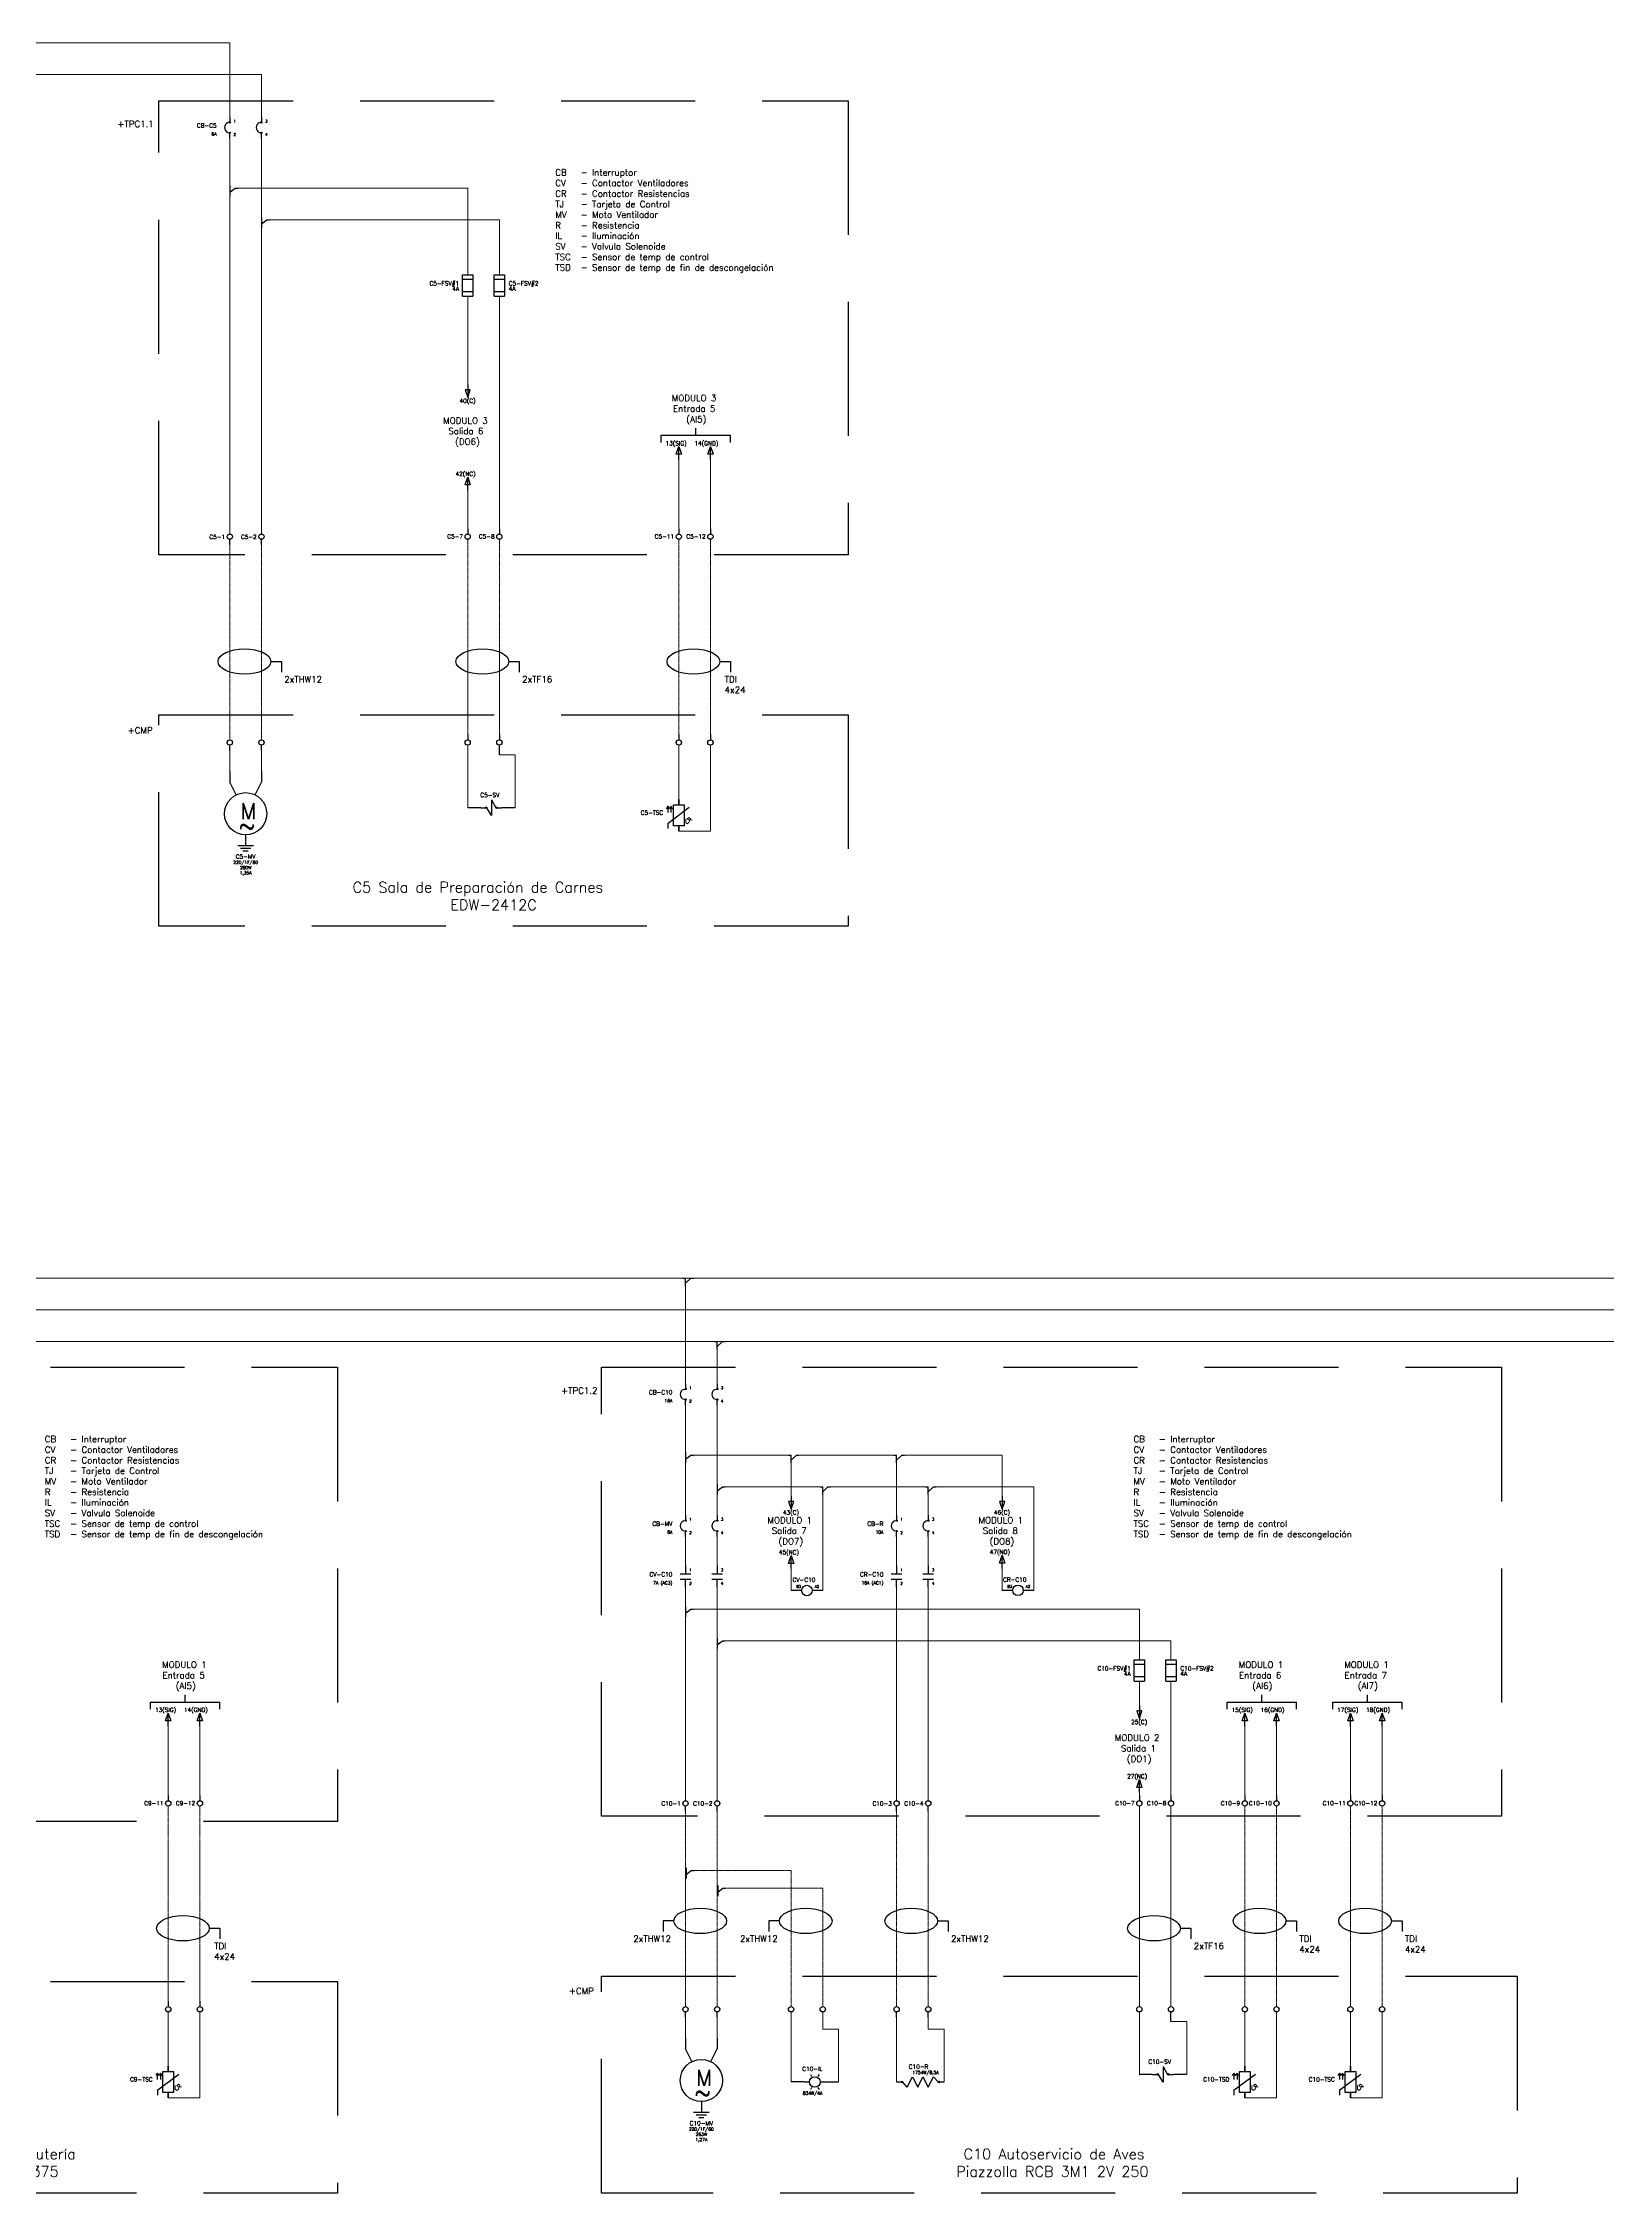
# Model space of a CAD drawing. Header units: inches. Extents: x 75782 to 87231, y -34126 to -18655.
# Drawn here: x 84267 to 85749, y -22416 to -20379 of the extents above; entities that cross this region are included whole.
import ezdxf
from ezdxf.enums import TextEntityAlignment as Align

# ---------------------------------------------------------------- set-up
doc = ezdxf.new("R2010")
doc.units = ezdxf.units.IN
doc.header["$MEASUREMENT"] = 0
doc.linetypes.add('DASHED', pattern=[19.05, 12.7, -6.35])
doc.linetypes.add('EPLANLINE7', pattern=[0])
for name, color, linetype, lineweight in [('A-Cable Belden', 9, 'Continuous', 18), ('A-Cables 220V', 6, 'Continuous', 18), ('SYMBOL', 2, 'Continuous', 25)]:
    doc.layers.add(name, color=color, linetype=linetype, lineweight=lineweight)
doc.layers.add('TEXTOS', color=7, linetype='Continuous')
doc.styles.get("Standard").update_dxf_attribs({"font": 'ROMANS.SHX'})

# ---------------------------------------------------------------- blocks, each defined once
blk = doc.blocks.new('2F Breaker')
for p, q in [((0, 0), (0, -4.3)), ((30, 0), (30, -4.3)), ((0, -20), (0, -15.7)), ((30, -20), (30, -15.7))]:
    blk.add_line(p, q)
for centre in [(0, -5), (0, -15), (30, -5), (30, -15)]:
    blk.add_circle(centre, 0.653)
for centre in [(0, -10), (30, -10)]:
    blk.add_arc(centre, 5, 110, 250)
for s, p in [('2', (3.6, -17.7)), ('1', (3.6, -5)), ('3', (33.6, -5)), ('4', (33.6, -17.7))]:
    blk.add_text(s, height=2.5).set_placement(p)
at = {"flags": 4}
for tag, height, p in [('FEATURES', 3, (-12.5, -17.5)), ('NAME', 4, (-12.5, -10))]:
    blk.add_attdef(tag, text='', height=height, dxfattribs=at).set_placement(p, align=Align.RIGHT)
blk = doc.blocks.new('2F motor')
for p, q in [((0, 0), (0, -10)), ((30, 0), (30, -10)), ((6.1, -22.1), (0, -10)), ((23.9, -22.1), (30, -10)), ((15, -60), (15, -70)), ((7.5, -70), (22.5, -70)), ((10, -72.5), (20, -72.5)), ((12.5, -75), (17.5, -75))]:
    blk.add_line(p, q)
blk.add_circle((15, -40), 20)
blk.add_text('M', height=15).set_placement((10, -45))
at = {"insert": (8.6, -43.8), "char_height": 15, "width": 78.304, "attachment_point": 1}
blk.add_mtext('{\\Fsimplex|c0;~}', dxfattribs=at)
at = {"flags": 4}
for tag, height, p in [('NAME', 4, (15, -82.5)), ('CURRENT', 3, (15, -97.5)), ('VOLTAJE', 3, (15, -87.5)), ('HP', 3, (15, -92.5))]:
    blk.add_attdef(tag, text='', height=height, dxfattribs=at).set_placement(p, align=Align.CENTER)
blk = doc.blocks.new('derivación a la derecha')
for p, q in [((0, 2.5), (0, -7.5)), ((0, -3.75), (5, 0)), ((5, 0), (7.5, 0))]:
    blk.add_line(p, q)
blk = doc.blocks.new('Temperature sensor')
for p, q in [((-10, -22.5), (10, -7.5)), ((-10, -27.5), (-10, -22.5))]:
    blk.add_line(p, q)
for points in [[(0, 0), (0, 0), (0, -5), (0, -5)], [(-5, -5), (5, -5), (5, -25), (-5, -25)], [(0, -30), (0, -30), (0, -25), (0, -25)]]:
    blk.add_lwpolyline(points, close=True)
at = {"layer": 'SYMBOL', "color": 0, "linetype": 'EPLANLINE7', "lineweight": 25}
for p, q in [((-10.4, -6.5), (-11.9, -8.9)), ((-10.4, -6.5), (-10.4, -12.5)), ((-10.4, -6.5), (-8.9, -8.9)), ((-7.4, -6.5), (-7.4, -12.5))]:
    blk.add_line(p, q, dxfattribs=at)
at = {"layer": 'SYMBOL', "color": 0, "linetype": 'EPLANLINE7', "lineweight": 13}
for p, q in [((-7.4, -6.5), (-8.9, -8.9)), ((-7.4, -6.5), (-5.9, -8.9)), ((-7.4, -12.5), (-7.4, -12.5)), ((-7.4, -12.5), (-7.4, -12.5)), ((6.6, -18.3), (6.6, -21.9)), ((9.6, -17.1), (8.1, -18.3)), ((8.1, -18.3), (9.6, -19.5)), ((11.1, -18.3), (9.6, -17.1)), ((9.6, -21.9), (11.1, -18.3)), ((9.6, -19.5), (12.6, -19.5)), ((6.6, -21.9), (8.1, -23.1)), ((8.1, -23.1), (9.6, -21.9))]:
    blk.add_line(p, q, dxfattribs=at)
at = {"flags": 4}
blk.add_attdef('NAME', text='', height=4, dxfattribs=at).set_placement((-14.8, -14.6), align=Align.RIGHT)
blk = doc.blocks.new('Arrow-down')
for p, q in [((0, 0), (0, -12.5)), ((2.5, -5), (-2.5, -5)), ((-2.5, -5), (0, -12.5)), ((0, -12.5), (2.5, -5))]:
    blk.add_line(p, q)
at = {"flags": 4}
blk.add_attdef('NAME', text='', height=4, dxfattribs=at).set_placement((7.5, -17.5), align=Align.RIGHT)
blk = doc.blocks.new('Arrow-up')
for p, q in [((-2.5, 5), (0, 12.5)), ((2.5, 5), (-2.5, 5)), ((0, 0), (0, 12.5)), ((0, 12.5), (2.5, 5))]:
    blk.add_line(p, q)
at = {"flags": 4}
blk.add_attdef('NAME', text='', height=4, dxfattribs=at).set_placement((7.5, 13.5), align=Align.RIGHT)
blk = doc.blocks.new('Fusible')
at = {"color": 0, "ltscale": 0.1}
for p, q in [((45791, 2917.9), (45791, 2937.9)), ((45791, 2937.9), (45801, 2937.9)), ((45791, 2933.9), (45801, 2933.9)), ((45801, 2937.9), (45801, 2917.9)), ((45801, 2921.9), (45791, 2921.9)), ((45791, 2917.9), (45801, 2917.9))]:
    blk.add_line(p, q, dxfattribs=at)
at = {"flags": 4}
for p in [(45787.9, 2927.9), (45787.9, 2922.9)]:
    blk.add_attdef('NAME', text='', height=4, dxfattribs=at).set_placement(p, align=Align.RIGHT)
blk = doc.blocks.new('fusible1')
at = {"color": 0, "ltscale": 0.1}
for p, q in [((45821, 2917.9), (45821, 2937.9)), ((45821, 2937.9), (45831, 2937.9)), ((45821, 2933.9), (45831, 2933.9)), ((45831, 2937.9), (45831, 2917.9)), ((45831, 2921.9), (45821, 2921.9)), ((45821, 2917.9), (45831, 2917.9))]:
    blk.add_line(p, q, dxfattribs=at)
at = {"flags": 4}
for p in [(45834.9, 2927.9), (45834.9, 2922.9)]:
    blk.add_attdef('NAME', p, '', height=4, dxfattribs=at)
blk = doc.blocks.new('Borne - abajo')
blk.add_line((0, 0), (0, 5))
blk.add_circle((0, 7.5), 2.5)
at = {"flags": 4}
blk.add_attdef('NAME', text='', height=4, dxfattribs=at).set_placement((-4.4, 5.3), align=Align.RIGHT)
blk.add_attdef('#', (4.6, 5.9), '', height=3, dxfattribs=at)
blk = doc.blocks.new('Borne - arriba')
blk.add_line((0, 0), (0, -5))
blk.add_circle((0, -7.5), 2.5)
at = {"flags": 4}
blk.add_attdef('NAME', text='', height=4, dxfattribs=at).set_placement((-4.4, -9.3), align=Align.RIGHT)
blk.add_attdef('#', (4.6, -8.9), '', height=3, dxfattribs=at)
blk = doc.blocks.new('Solenoid Coil')
for p, q in [((0, 0), (4.3, 0)), ((10, -7.5), (5.7, 0)), ((10, 7.5), (10, -7.5)), ((10, 7.5), (14.3, 0)), ((15.7, 0), (20, 0))]:
    blk.add_line(p, q)
for centre in [(5, 0), (15, 0)]:
    blk.add_circle(centre, 0.704)
at = {"flags": 4}
for tag, height, p in [('NAME', 4, (17.5, 10)), ('PAGE', 3, (15, -17.5))]:
    blk.add_attdef(tag, text='', height=height, dxfattribs=at).set_placement(p, align=Align.RIGHT)
blk = doc.blocks.new('derivación inferior')
for p, q in [((-2.5, 0), (0, 0)), ((0, -7.5), (0, 0)), ((0, -5), (5, 0)), ((5, 0), (7.5, 0))]:
    blk.add_line(p, q)
blk = doc.blocks.new('CONT 2F')
for p, q in [((33332.3, 23388.3), (33342.3, 23388.3)), ((33332.3, 23383.3), (33342.3, 23383.3)), ((33337.3, 23395.8), (33337.3, 23388.3)), ((33337.3, 23375.8), (33337.3, 23383.3)), ((33362.3, 23388.3), (33372.3, 23388.3)), ((33362.3, 23383.3), (33372.3, 23383.3)), ((33367.3, 23395.8), (33367.3, 23388.3)), ((33367.3, 23375.8), (33367.3, 23383.3))]:
    blk.add_line(p, q)
for s, p in [('1', (33340.9, 23390.8)), ('3', (33370.9, 23390.8)), ('2', (33340.9, 23378.1)), ('4', (33370.9, 23378.1))]:
    blk.add_text(s, height=2.5).set_placement(p)
at = {"flags": 4}
for tag, height, p in [('NAME', 4, (33324.8, 23385.8)), ('FEATURES', 3, (33324.8, 23378.3))]:
    blk.add_attdef(tag, text='', height=height, dxfattribs=at).set_placement(p, align=Align.RIGHT)
blk = doc.blocks.new('Relay Coil')
for p, q in [((5, 0), (0, 0)), ((20, 0), (15, 0))]:
    blk.add_line(p, q)
blk.add_circle((10, 0), 5)
for s, p in [('B3', (0, 2.5)), ('A2', (17.5, 2.5))]:
    blk.add_text(s, height=2.5).set_placement(p)
at = {"flags": 4}
for tag, height, p in [('NAME', 4, (18.1, 8.2)), ('INTENSIDAD', 3, (21, -10)), ('PAGE', 3, (20.6, -15.1))]:
    blk.add_attdef(tag, text='', height=height, dxfattribs=at).set_placement(p, align=Align.RIGHT)
blk = doc.blocks.new('Heater')
for p, q in [((0, 0), (4.3, 0)), ((10, -5), (5.7, 0)), ((10, -5), (15, 5)), ((15, 5), (20, -5)), ((20, -5), (25, 5)), ((25, 5), (30, -5)), ((30, -5), (35, 5)), ((35, 5), (39.3, 0)), ((40.7, 0), (45, 0))]:
    blk.add_line(p, q)
for centre in [(5, 0), (40, 0)]:
    blk.add_circle(centre, 0.704)
at = {"flags": 4}
for tag, height, p in [('NAME', 4, (30, 12.5)), ('DATA', 3, (27.5, 7.5))]:
    blk.add_attdef(tag, text='', height=height, dxfattribs=at).set_placement(p, align=Align.RIGHT)
blk = doc.blocks.new('Pilot Light')
for p, q in [((-10, 0), (-5, 0)), ((-4.1, 7.1), (-3, 5.2)), ((4.1, 7.1), (3, 5.2)), ((5, 0), (10, 0)), ((-3, -5.2), (-4.1, -7.1)), ((3, -5.2), (4.1, -7.1))]:
    blk.add_line(p, q)
blk.add_circle((0, 0), 5)
at = {"flags": 4}
for tag, height, p in [('NAME', 4, (7.4, 10.4)), ('COLOR', 3, (7.2, -12.1))]:
    blk.add_attdef(tag, text='', height=height, dxfattribs=at).set_placement(p, align=Align.RIGHT)

msp = doc.modelspace()

# ---------------------------------------------------------------- linework, layer by layer
at = {"ltscale": 0.1}
for p, q in [((84852.9, -20757.2), (84852.9, -20750.5)), ((84852.9, -20750.5), (84918.5, -20750.5)), ((84885.7, -20750.5), (84885.7, -20743.8)), ((84918.5, -20757.2), (84918.5, -20750.5)), ((84483.1, -20964.8), (84493.1, -20964.8)), ((84493.1, -20964.8), (84493.1, -20974.8)), ((84708.5, -20964.8), (84718.5, -20964.8)), ((84708.5, -20964.8), (84718.5, -20964.8)), ((84718.5, -20964.8), (84718.5, -20974.8)), ((84718.5, -20964.8), (84718.5, -20974.8)), ((84908.5, -20964.8), (84918.5, -20964.8)), ((84918.5, -20964.8), (84918.5, -20974.8)), ((84699.6, -21053.3), (84699.6, -21044)), ((84369.2, -21957.2), (84369.2, -21950.5)), ((84369.2, -21950.5), (84434.7, -21950.5)), ((84402, -21950.5), (84402, -21943.8)), ((84434.7, -21957.2), (84434.7, -21950.5)), ((85389.3, -21957.2), (85389.3, -21950.5)), ((85389.3, -21950.5), (85454.9, -21950.5)), ((85422.1, -21950.5), (85422.1, -21943.8)), ((85454.9, -21957.2), (85454.9, -21950.5)), ((85489.3, -21957.2), (85489.3, -21950.5)), ((85489.3, -21950.5), (85554.9, -21950.5)), ((85522.1, -21950.5), (85522.1, -21943.8)), ((85554.9, -21957.2), (85554.9, -21950.5)), ((84864.9, -22157.9), (84854.9, -22157.9)), ((84854.9, -22157.9), (84854.9, -22167.9)), ((84964.9, -22157.9), (84954.9, -22157.9)), ((84954.9, -22157.9), (84954.9, -22167.9)), ((85114.9, -22157.9), (85124.9, -22157.9)), ((85124.9, -22157.9), (85124.9, -22167.9)), ((85444.9, -22157.9), (85454.9, -22157.9)), ((85454.9, -22157.9), (85454.9, -22167.9)), ((85544.9, -22157.9), (85554.9, -22157.9)), ((85554.9, -22157.9), (85554.9, -22167.9)), ((84424.8, -22164.8), (84434.8, -22164.8)), ((84434.8, -22164.8), (84434.8, -22174.8)), ((85344.9, -22164.8), (85354.9, -22164.8)), ((85344.9, -22164.8), (85354.9, -22164.8)), ((85354.9, -22164.8), (85354.9, -22174.8)), ((85354.9, -22164.8), (85354.9, -22174.8)), ((85336, -22253.2), (85336, -22244))]:
    msp.add_line(p, q, dxfattribs=at)
for p, q in [((84669.6, -21034), (84669.6, -21039)), ((84699.6, -21034), (84699.6, -21039)), ((84869.6, -21034), (84869.6, -21039)), ((84899.6, -21034), (84899.6, -21039)), ((84444.2, -21049), (84444.2, -21044)), ((84474.2, -21049), (84474.2, -21044)), ((84682.1, -21103.3), (84669.6, -21103.3)), ((84714.6, -21103.3), (84702.1, -21103.3)), ((84981, -21844.9), (84976, -21844.9)), ((85006, -21844.9), (85001, -21844.9)), ((85181, -21844.7), (85176, -21844.7)), ((85206, -21844.7), (85201, -21844.7)), ((84385.9, -22234), (84385.9, -22239)), ((84415.9, -22234), (84415.9, -22239)), ((84876, -22249), (84876, -22244)), ((84906, -22249), (84906, -22244)), ((85076, -22249), (85076, -22244)), ((85106, -22249), (85106, -22244)), ((84988.5, -22310.4), (84976, -22310.4)), ((85008.5, -22310.4), (85021, -22310.4)), ((85318.5, -22303.2), (85306, -22303.2)), ((85351, -22303.2), (85338.5, -22303.2))]:
    msp.add_line(p, q)
at = {"linetype": 'DASHED', "ltscale": 10}
for points in [[(84377.1, -20433.5), (85030, -20433.5), (85030, -20863.7), (84377.1, -20863.7)], [(84377.1, -21015.4), (85030, -21015.3), (85030, -21215.6), (84377.1, -21215.6)], [(83893.4, -21633.4), (84546.3, -21633.4), (84546.3, -22063.7), (83893.4, -22063.7)], [(84796.3, -21633.4), (85649.2, -21633.4), (85649.2, -22058.7), (84796.3, -22058.7)], [(83893.4, -22215.3), (84546.3, -22215.3), (84546.3, -22415.6), (83893.4, -22415.6)], [(84796.3, -22210.3), (85664.1, -22210.3), (85664.1, -22415.6), (84796.3, -22415.6)]]:
    msp.add_lwpolyline(points, close=True, dxfattribs=at)
for centre in [(84444.2, -21041.5), (84474.2, -21041.5), (84669.6, -21041.5), (84669.6, -21041.5), (84669.6, -21041.5), (84699.6, -21041.5), (84699.6, -21041.5), (84699.6, -21041.5), (84869.6, -21041.5), (84899.6, -21041.5), (84385.9, -22241.5), (84415.9, -22241.5), (84876, -22241.5), (84906, -22241.5), (84976, -22241.5), (85006, -22241.5), (85076, -22241.5), (85106, -22241.5), (85306, -22241.5), (85336, -22241.5), (85406, -22241.5), (85436, -22241.5), (85506, -22241.5), (85536, -22241.5)]:
    msp.add_circle(centre, 2.5)
at = {"ltscale": 0.1}
for centre in [(84458.1, -20964.8), (84683.5, -20964.8), (84883.5, -20964.8), (84399.8, -22164.8), (84889.9, -22157.9), (84989.9, -22157.9), (85089.9, -22157.9), (85319.9, -22164.8), (85419.9, -22157.9), (85519.9, -22157.9)]:
    msp.add_ellipse(centre, major_axis=(-25, 0), ratio=0.48, dxfattribs=at)
at = {"layer": 'A-Cable Belden'}
for p, q in [((84869.6, -20844), (84869.6, -20773.5)), ((84899.6, -20773.5), (84899.6, -20844)), ((84869.6, -21097.9), (84869.6, -21044)), ((84899.6, -21044), (84899.6, -21125.4)), ((84899.6, -21125.4), (84869.6, -21125.4)), ((84385.9, -22044), (84385.9, -21973.4)), ((84415.9, -21973.4), (84415.9, -22044)), ((85406, -22044), (85406, -21973.4)), ((85436, -21973.4), (85436, -22044)), ((85506, -22044), (85506, -21973.4)), ((85536, -21973.4), (85536, -22044)), ((84385.9, -22297.9), (84385.9, -22244)), ((84415.9, -22244), (84415.9, -22325.4)), ((85406, -22295.4), (85406, -22244)), ((85436, -22244), (85436, -22325.4)), ((85506, -22297.9), (85506, -22244)), ((85536, -22244), (85536, -22325.4)), ((84415.9, -22325.4), (84385.9, -22325.4)), ((85436, -22325.4), (85406, -22325.4)), ((85536, -22325.4), (85506, -22325.4))]:
    msp.add_line(p, q, dxfattribs=at)
at = {"layer": 'A-Cable Belden', "linetype": 'DASHED', "ltscale": 0.01}
for p, q in [((84869.6, -20849), (84869.6, -21034)), ((84899.6, -20849), (84899.6, -21034)), ((84385.9, -22049), (84385.9, -22234)), ((84415.9, -22049), (84415.9, -22234)), ((85406, -22049), (85406, -22239)), ((85436, -22049), (85436, -22239)), ((85506, -22049), (85506, -22239)), ((85536, -22049), (85536, -22239))]:
    msp.add_line(p, q, dxfattribs=at)
at = {"layer": 'A-Cables 220V'}
for p, q in [((80462.9, -20378.8), (84444.2, -20378.8)), ((84444.2, -20449), (84444.2, -20378.8)), ((80462.9, -20408.8), (84474.2, -20408.8)), ((84474.2, -20449), (84474.2, -20408.8)), ((84444.2, -20469), (84444.2, -20514)), ((84474.2, -20469), (84474.2, -20544)), ((84444.2, -20524), (84444.2, -20844)), ((84451.7, -20516.5), (84669.6, -20516.5)), ((84669.6, -20516.5), (84669.6, -20598.6)), ((84481.7, -20546.5), (84699.6, -20546.5)), ((84699.6, -20546.5), (84699.6, -20598.6)), ((84474.2, -20554), (84474.2, -20844)), ((84669.6, -20618.6), (84669.6, -20702.3)), ((84699.6, -20618.6), (84699.6, -20844)), ((84669.6, -20802.5), (84669.6, -20844)), ((84444.2, -21044), (84444.2, -21069)), ((84474.2, -21044), (84474.2, -21069)), ((84669.6, -21044), (84669.6, -21103.3)), ((84714.6, -21053.3), (84699.6, -21053.3)), ((84714.6, -21103.3), (84714.6, -21053.3)), ((80133, -21548.8), (86791.7, -21548.8)), ((84876, -21649), (84876, -21548.8)), ((80163, -21578.8), (86791.7, -21578.8)), ((80193, -21608.8), (86791.7, -21608.8)), ((84906, -21649), (84906, -21608.8)), ((84876, -21669), (84876, -21769)), ((84906, -21669), (84906, -21769)), ((84883.5, -21716.5), (84976, -21716.5)), ((84976, -21724), (84976, -21755.4)), ((84981, -21716.5), (84983.5, -21716.5)), ((84983.5, -21716.5), (85073.5, -21716.5)), ((85076, -21773.6), (85076, -21716.5)), ((85081, -21716.5), (85176, -21716.5)), ((85176, -21716.5), (85176, -21755.4)), ((84913.5, -21746.5), (85006, -21746.5)), ((85011, -21746.5), (85013.5, -21746.5)), ((85013.5, -21746.5), (85103.5, -21746.5)), ((85106, -21773.6), (85106, -21746.5)), ((85111, -21746.5), (85206, -21746.5)), ((85206, -21746.5), (85206, -21844.7)), ((84876, -21769), (84876, -21778)), ((84906, -21769), (84906, -21778)), ((85006, -21754), (85006, -21844.9)), ((84876, -21789.3), (84876, -21829.1)), ((84906, -21789.3), (84906, -21829.1)), ((85076, -21793.6), (85076, -21829.1)), ((85106, -21793.6), (85106, -21829.1)), ((84976, -21824.1), (84976, -21844.9)), ((85176, -21823.9), (85176, -21844.7)), ((84876, -21834.1), (84876, -21869.9)), ((84906, -21834.1), (84906, -21899.9)), ((85076, -21834.1), (85076, -22044)), ((85106, -21834.1), (85106, -22044)), ((84876, -21869.9), (84876, -21933.8)), ((84883.5, -21862.4), (85306, -21862.4)), ((85306, -21862.4), (85306, -21910.6)), ((84913.5, -21892.4), (85336, -21892.5)), ((85336, -21892.5), (85336, -21910.6)), ((84906, -21896.2), (84906, -22044)), ((84876, -21933.8), (84876, -22044)), ((85336, -21930.6), (85336, -22044)), ((85306, -22036.3), (85306, -22044)), ((85306, -22049), (85306, -22239)), ((85336, -22239), (85336, -22049)), ((84876, -22244), (84876, -22269)), ((84906, -22244), (84906, -22269)), ((84976, -22244), (84976, -22310.4)), ((85006, -22244), (85006, -22260.4)), ((85021, -22260.4), (85006, -22260.4)), ((85021, -22310.4), (85021, -22260.4)), ((85076, -22244), (85076, -22310.4)), ((85106, -22244), (85106, -22260.4)), ((85121, -22260.4), (85106, -22260.4)), ((85121, -22310.4), (85121, -22260.4)), ((85306, -22244), (85306, -22303.2)), ((85306, -22255.7), (85306, -22303.9)), ((85351, -22253.2), (85336, -22253.2)), ((85351, -22303.2), (85351, -22253.2))]:
    msp.add_line(p, q, dxfattribs=at)
at = {"layer": 'A-Cables 220V', "linetype": 'DASHED', "ltscale": 0.01}
for p, q in [((84444.2, -20849), (84444.2, -21039)), ((84474.2, -20849), (84474.2, -21039)), ((84669.6, -20849), (84669.6, -21034)), ((84669.6, -20849), (84669.6, -21039)), ((84699.6, -20849), (84699.6, -21039)), ((84669.6, -20957.7), (84669.6, -21026.9)), ((84699.6, -20957.7), (84699.6, -21026.9)), ((84876, -22054), (84876, -22239)), ((84906, -22054), (84906, -22239)), ((85076, -22054), (85076, -22239)), ((85106, -22054), (85106, -22239)), ((84976, -22110.1), (84976, -22239)), ((85006, -22126.8), (85006, -22239))]:
    msp.add_line(p, q, dxfattribs=at)
at = {"layer": 'A-Cables 220V', "ltscale": 0.1}
msp.add_line((85306, -21930.6), (85306, -21953.9), dxfattribs=at)
at = {"layer": 'A-Cables 220V', "linetype": 'DASHED', "ltscale": 0.01}
for points in [[(84884, -22110.1), (84976, -22110.1)], [(84914, -22126.8), (85006, -22126.8)]]:
    msp.add_lwpolyline(points, dxfattribs=at)

# ---------------------------------------------------------------- block references
ref = msp.add_blockref('2F Breaker', (84444.2, -20449))
ref.add_attrib('NAME', 'CB-C5', dxfattribs={"height": 4}).set_placement((84431.7, -20459), align=Align.RIGHT)
ref.add_attrib('FEATURES', '6A', dxfattribs={"height": 3}).set_placement((84431.7, -20466.5), align=Align.RIGHT)
for name, p in [('derivación a la derecha', (84444.2, -20516.5)), ('derivación a la derecha', (84474.2, -20546.5)), ('derivación inferior', (84876, -21548.8)), ('derivación inferior', (84876, -21548.8)), ('derivación inferior', (84876, -21548.8)), ('derivación inferior', (84906, -21608.8)), ('derivación inferior', (84906, -21608.8)), ('derivación inferior', (84906, -21608.8)), ('derivación a la derecha', (84876, -21716.5)), ('derivación inferior', (84976, -21716.5)), ('derivación inferior', (85076, -21716.5)), ('derivación a la derecha', (84906, -21746.5)), ('derivación inferior', (85006, -21746.5)), ('derivación inferior', (85106, -21746.5)), ('derivación a la derecha', (84876, -21862.4)), ('derivación a la derecha', (84906, -21892.4)), ('derivación a la derecha', (84876.5, -22110.1)), ('derivación a la derecha', (84906.5, -22126.8))]:
    msp.add_blockref(name, p)
at = {"color": 0}
ref = msp.add_blockref('Fusible', (38873.6, -23536.5), dxfattribs=at)
ref.add_attrib('NAME', 'C5-FSV#1', dxfattribs={"height": 4}).set_placement((84661.5, -20608.6), align=Align.RIGHT)
ref.add_attrib('NAME', '4A', dxfattribs={"height": 4}).set_placement((84661.5, -20613.6), align=Align.RIGHT)
ref = msp.add_blockref('fusible1', (38873.6, -23536.5), dxfattribs=at)
ref.add_attrib('NAME', 'C5-FSV#2', (84708.5, -20608.6), dxfattribs={"height": 4})
ref.add_attrib('NAME', '4A', (84708.5, -20613.6), dxfattribs={"height": 4})
ref = msp.add_blockref('Arrow-down', (84669.6, -20702.3))
ref.add_attrib('NAME', '40(C)', dxfattribs={"height": 4}).set_placement((84677.1, -20719.8), align=Align.RIGHT)
ref = msp.add_blockref('Arrow-up', (84869.6, -20773.5))
ref.add_attrib('NAME', '13(SIG)', dxfattribs={"height": 4}).set_placement((84877.1, -20760), align=Align.RIGHT)
ref = msp.add_blockref('Arrow-up', (84899.6, -20773.5))
ref.add_attrib('NAME', '14(GND)', dxfattribs={"height": 4}).set_placement((84907.1, -20760), align=Align.RIGHT)
ref = msp.add_blockref('Arrow-up', (84669.6, -20802.5))
ref.add_attrib('NAME', '42(NC)', dxfattribs={"height": 4}).set_placement((84677.1, -20789), align=Align.RIGHT)
ref = msp.add_blockref('Borne - abajo', (84444.2, -20854))
ref.add_attrib('NAME', 'C5-1', dxfattribs={"height": 4}).set_placement((84439.7, -20848.7), align=Align.RIGHT)
ref = msp.add_blockref('Borne - abajo', (84474.2, -20854))
ref.add_attrib('NAME', 'C5-2', dxfattribs={"height": 4}).set_placement((84469.7, -20848.7), align=Align.RIGHT)
ref = msp.add_blockref('Borne - arriba', (84669.6, -20839))
ref.add_attrib('NAME', 'C5-7', dxfattribs={"height": 4}).set_placement((84665.1, -20848.3), align=Align.RIGHT)
ref = msp.add_blockref('Borne - arriba', (84699.6, -20839))
ref.add_attrib('NAME', 'C5-8', dxfattribs={"height": 4}).set_placement((84695.1, -20848.3), align=Align.RIGHT)
ref = msp.add_blockref('Borne - arriba', (84869.6, -20839))
ref.add_attrib('NAME', 'C5-11', dxfattribs={"height": 4}).set_placement((84865.1, -20848.3), align=Align.RIGHT)
ref = msp.add_blockref('Borne - arriba', (84899.6, -20839))
ref.add_attrib('NAME', 'C5-12', dxfattribs={"height": 4}).set_placement((84895.1, -20848.3), align=Align.RIGHT)
ref = msp.add_blockref('2F motor', (84444.2, -21069))
ref.add_attrib('CURRENT', '1,35A', dxfattribs={"height": 3}).set_placement((84459.2, -21166.5), align=Align.CENTER)
ref.add_attrib('HP', '280W', dxfattribs={"height": 3}).set_placement((84459.2, -21161.5), align=Align.CENTER)
ref.add_attrib('VOLTAJE', '220/1F/60', dxfattribs={"height": 3}).set_placement((84459.2, -21156.5), align=Align.CENTER)
ref.add_attrib('NAME', 'C5-MV', dxfattribs={"height": 4}).set_placement((84459.2, -21151.5), align=Align.CENTER)
ref = msp.add_blockref('Solenoid Coil', (84682.1, -21103.3))
ref.add_attrib('NAME', 'C5-SV', dxfattribs={"height": 4}).set_placement((84699.6, -21093.3), align=Align.RIGHT)
ref = msp.add_blockref('Temperature sensor', (84869.6, -21095.4))
ref.add_attrib('NAME', 'C5-TSC', dxfattribs={"height": 4}).set_placement((84854.8, -21110), align=Align.RIGHT)
ref = msp.add_blockref('2F Breaker', (84876, -21649))
ref.add_attrib('NAME', 'CB-C10', dxfattribs={"height": 4}).set_placement((84863.5, -21659), align=Align.RIGHT)
ref.add_attrib('FEATURES', '16A', dxfattribs={"height": 3}).set_placement((84863.5, -21666.5), align=Align.RIGHT)
ref = msp.add_blockref('Arrow-down', (84976, -21755.4))
ref.add_attrib('NAME', '43(C)', dxfattribs={"height": 4}).set_placement((84983.5, -21772.9), align=Align.RIGHT)
ref = msp.add_blockref('Arrow-down', (85176, -21755.4))
ref.add_attrib('NAME', '46(C)', dxfattribs={"height": 4}).set_placement((85183.5, -21772.9), align=Align.RIGHT)
ref = msp.add_blockref('2F Breaker', (84876, -21773.6))
ref.add_attrib('NAME', 'CB-MV', dxfattribs={"height": 4}).set_placement((84863.5, -21783.6), align=Align.RIGHT)
ref.add_attrib('FEATURES', '6A', dxfattribs={"height": 3}).set_placement((84863.5, -21791.1), align=Align.RIGHT)
ref = msp.add_blockref('2F Breaker', (85076, -21773.6))
ref.add_attrib('NAME', 'CB-R', dxfattribs={"height": 4}).set_placement((85063.5, -21783.6), align=Align.RIGHT)
ref.add_attrib('FEATURES', '10A', dxfattribs={"height": 3}).set_placement((85063.5, -21791.1), align=Align.RIGHT)
ref = msp.add_blockref('Arrow-up', (84976, -21824.1))
ref.add_attrib('NAME', '45(NC)', dxfattribs={"height": 4}).set_placement((84983.5, -21810.6), align=Align.RIGHT)
ref = msp.add_blockref('Arrow-up', (85176, -21823.9))
ref.add_attrib('NAME', '47(NO)', dxfattribs={"height": 4}).set_placement((85183.5, -21810.4), align=Align.RIGHT)
ref = msp.add_blockref('CONT 2F', (51538.7, -45217.4))
ref.add_attrib('NAME', 'CV-C10', dxfattribs={"height": 4}).set_placement((84863.5, -21831.6), align=Align.RIGHT)
ref.add_attrib('FEATURES', '7A (AC3)', dxfattribs={"height": 3}).set_placement((84863.5, -21839.1), align=Align.RIGHT)
ref = msp.add_blockref('Relay Coil', (84981, -21844.9))
ref.add_attrib('NAME', 'CV-C10', dxfattribs={"height": 4}).set_placement((84999, -21836.7), align=Align.RIGHT)
ref = msp.add_blockref('CONT 2F', (51738.7, -45217.4))
ref.add_attrib('NAME', 'CR-C10', dxfattribs={"height": 4}).set_placement((85063.5, -21831.6), align=Align.RIGHT)
ref.add_attrib('FEATURES', '16A (AC1)', dxfattribs={"height": 3}).set_placement((85063.5, -21839.1), align=Align.RIGHT)
ref = msp.add_blockref('Relay Coil', (85181, -21844.7))
ref.add_attrib('NAME', 'CR-C10', dxfattribs={"height": 4}).set_placement((85199, -21836.5), align=Align.RIGHT)
ref = msp.add_blockref('Fusible', (39510, -24848.5), dxfattribs=at)
ref.add_attrib('NAME', 'C10-FSV#1', dxfattribs={"height": 4}).set_placement((85297.9, -21920.6), align=Align.RIGHT)
ref.add_attrib('NAME', '4A', dxfattribs={"height": 4}).set_placement((85297.9, -21925.6), align=Align.RIGHT)
ref = msp.add_blockref('fusible1', (39510, -24848.5), dxfattribs=at)
ref.add_attrib('NAME', 'C10-FSV#2', (85344.9, -21920.6), dxfattribs={"height": 4})
ref.add_attrib('NAME', '4A', (85344.9, -21925.6), dxfattribs={"height": 4})
ref = msp.add_blockref('Arrow-up', (84385.9, -21973.4))
ref.add_attrib('NAME', '13(SIG)', dxfattribs={"height": 4}).set_placement((84393.4, -21959.9), align=Align.RIGHT)
ref = msp.add_blockref('Arrow-up', (84415.9, -21973.4))
ref.add_attrib('NAME', '14(GND)', dxfattribs={"height": 4}).set_placement((84423.4, -21959.9), align=Align.RIGHT)
ref = msp.add_blockref('Arrow-down', (85306, -21953.9))
ref.add_attrib('NAME', '25(C)', dxfattribs={"height": 4}).set_placement((85313.5, -21971.4), align=Align.RIGHT)
ref = msp.add_blockref('Arrow-up', (85406, -21973.4))
ref.add_attrib('NAME', '15(SIG)', dxfattribs={"height": 4}).set_placement((85413.5, -21959.9), align=Align.RIGHT)
ref = msp.add_blockref('Arrow-up', (85436, -21973.4))
ref.add_attrib('NAME', '16(GND)', dxfattribs={"height": 4}).set_placement((85443.5, -21959.9), align=Align.RIGHT)
ref = msp.add_blockref('Arrow-up', (85506, -21973.4))
ref.add_attrib('NAME', '17(SIG)', dxfattribs={"height": 4}).set_placement((85513.5, -21959.9), align=Align.RIGHT)
ref = msp.add_blockref('Arrow-up', (85536, -21973.4))
ref.add_attrib('NAME', '18(GND)', dxfattribs={"height": 4}).set_placement((85543.5, -21959.9), align=Align.RIGHT)
ref = msp.add_blockref('Arrow-up', (85306, -22036.3))
ref.add_attrib('NAME', '27(NC)', dxfattribs={"height": 4}).set_placement((85313.5, -22022.8), align=Align.RIGHT)
ref = msp.add_blockref('Borne - arriba', (84385.9, -22039))
ref.add_attrib('NAME', 'C9-11', dxfattribs={"height": 4}).set_placement((84381.4, -22048.3), align=Align.RIGHT)
ref = msp.add_blockref('Borne - arriba', (84415.9, -22039))
ref.add_attrib('NAME', 'C9-12', dxfattribs={"height": 4}).set_placement((84411.4, -22048.3), align=Align.RIGHT)
ref = msp.add_blockref('Borne - abajo', (84876, -22054))
ref.add_attrib('NAME', 'C10-1', dxfattribs={"height": 4}).set_placement((84871.5, -22048.6), align=Align.RIGHT)
ref = msp.add_blockref('Borne - abajo', (84906, -22054))
ref.add_attrib('NAME', 'C10-2', dxfattribs={"height": 4}).set_placement((84901.5, -22048.6), align=Align.RIGHT)
ref = msp.add_blockref('Borne - abajo', (85076, -22054))
ref.add_attrib('NAME', 'C10-3', dxfattribs={"height": 4}).set_placement((85071.5, -22048.6), align=Align.RIGHT)
ref = msp.add_blockref('Borne - abajo', (85106, -22054))
ref.add_attrib('NAME', 'C10-4', dxfattribs={"height": 4}).set_placement((85101.5, -22048.6), align=Align.RIGHT)
ref = msp.add_blockref('Borne - arriba', (85306, -22039))
ref.add_attrib('NAME', 'C10-7', dxfattribs={"height": 4}).set_placement((85301.5, -22048.3), align=Align.RIGHT)
ref = msp.add_blockref('Borne - arriba', (85336, -22039))
ref.add_attrib('NAME', 'C10-8', dxfattribs={"height": 4}).set_placement((85331.5, -22048.3), align=Align.RIGHT)
ref = msp.add_blockref('Borne - arriba', (85406, -22039))
ref.add_attrib('NAME', 'C10-9', dxfattribs={"height": 4}).set_placement((85401.5, -22048.3), align=Align.RIGHT)
ref = msp.add_blockref('Borne - arriba', (85436, -22039))
ref.add_attrib('NAME', 'C10-10', dxfattribs={"height": 4}).set_placement((85431.5, -22048.3), align=Align.RIGHT)
ref = msp.add_blockref('Borne - arriba', (85506, -22039))
ref.add_attrib('NAME', 'C10-11', dxfattribs={"height": 4}).set_placement((85501.5, -22048.3), align=Align.RIGHT)
ref = msp.add_blockref('Borne - arriba', (85536, -22039))
ref.add_attrib('NAME', 'C10-12', dxfattribs={"height": 4}).set_placement((85531.5, -22048.3), align=Align.RIGHT)
ref = msp.add_blockref('2F motor', (84876, -22269))
ref.add_attrib('CURRENT', '1,27A', dxfattribs={"height": 3}).set_placement((84891, -22366.5), align=Align.CENTER)
ref.add_attrib('HP', '263W', dxfattribs={"height": 3}).set_placement((84891, -22361.5), align=Align.CENTER)
ref.add_attrib('VOLTAJE', '220/1F/60', dxfattribs={"height": 3}).set_placement((84891, -22356.5), align=Align.CENTER)
ref.add_attrib('NAME', 'C10-MV', dxfattribs={"height": 4}).set_placement((84891, -22351.5), align=Align.CENTER)
ref = msp.add_blockref('Temperature sensor', (84385.9, -22295.4))
ref.add_attrib('NAME', 'C9-TSC', dxfattribs={"height": 4}).set_placement((84371, -22310), align=Align.RIGHT)
ref = msp.add_blockref('Pilot Light', (84998.5, -22310.4))
ref.add_attrib('NAME', 'C10-IL', dxfattribs={"height": 4}).set_placement((85005.8, -22300), align=Align.RIGHT)
ref.add_attrib('COLOR', '834W/4A', dxfattribs={"height": 3}).set_placement((85005.7, -22322.5), align=Align.RIGHT)
ref = msp.add_blockref('Heater', (85076, -22310.4))
ref.add_attrib('NAME', 'C10-R', dxfattribs={"height": 4}).set_placement((85106, -22297.9), align=Align.RIGHT)
ref.add_attrib('DATA', '1754W/8,5A', dxfattribs={"height": 3}).set_placement((85103.5, -22302.9), align=Align.CENTER)
ref = msp.add_blockref('Solenoid Coil', (85318.5, -22303.2))
ref.add_attrib('NAME', 'C10-SV', dxfattribs={"height": 4}).set_placement((85336, -22293.2), align=Align.RIGHT)
ref = msp.add_blockref('Temperature sensor', (85406, -22295.4))
ref.add_attrib('NAME', 'C10-TSD', dxfattribs={"height": 4}).set_placement((85391.2, -22310), align=Align.RIGHT)
ref = msp.add_blockref('Temperature sensor', (85506, -22295.4))
ref.add_attrib('NAME', 'C10-TSC', dxfattribs={"height": 4}).set_placement((85491.2, -22310), align=Align.RIGHT)

# ---------------------------------------------------------------- texts
at = {"layer": 'TEXTOS', "char_height": 6, "attachment_point": 1}
for s, width, insert in [('+TPC1.1', 26.886, (84337.7, -20452.5)), ('CB^I- Interruptor\\PCV^I- Contactor Ventiladores\\PCR^I- Contactor Resistencias\\PTJ^I- Tarjeta de Control\\PMV^I- Moto Ventilador\\PR^I- Resistencia\\PIL^I- Iluminación\\PSV^I- Valvula Solenoide\\PTSC^I- Sensor de temp de control\\PTSD^I- Sensor de temp de fin de descongelación', 252.141, (84752.6, -20498.5)), ('\\pi102.93;MODULO 3\\P\\pi104.07;Entrada 5\\P\\pi116.64;(AI5)', 252.141, (84760.1, -20712.2)), ('\\pi102.93;MODULO 3\\P\\pi107.78;Salida 6\\P\\pi114.21;(DO6)', 252.141, (84543.5, -20733.5)), ('2xTHW12', 128.511, (84495.8, -20978.6)), ('2xTF16', 128.511, (84721.2, -20978.6)), ('TDI\\P4x24', 128.511, (84913.1, -20978.6)), ('+CMP', 26.886, (84347.5, -21026.9)), ('+TPC1.2', 26.886, (84758.1, -21652.4)), ('CB^I- Interruptor\\PCV^I- Contactor Ventiladores\\PCR^I- Contactor Resistencias\\PTJ^I- Tarjeta de Control\\PMV^I- Moto Ventilador\\PR^I- Resistencia\\PIL^I- Iluminación\\PSV^I- Valvula Solenoide\\PTSC^I- Sensor de temp de control\\PTSD^I- Sensor de temp de fin de descongelación', 252.141, (84268.9, -21698.4)), ('CB^I- Interruptor\\PCV^I- Contactor Ventiladores\\PCR^I- Contactor Resistencias\\PTJ^I- Tarjeta de Control\\PMV^I- Moto Ventilador\\PR^I- Resistencia\\PIL^I- Iluminación\\PSV^I- Valvula Solenoide\\PTSC^I- Sensor de temp de control\\PTSD^I- Sensor de temp de fin de descongelación', 252.141, (85300.5, -21698.4)), ('\\pi103.78;MODULO 1\\P\\pi107.78;Salida 7\\P\\pi114.21;(DO7)', 252.141, (84849.9, -21775.2)), ('\\pi103.78;MODULO 1\\P\\pi107.78;Salida 8\\P\\pi114.21;(DO8)', 252.141, (85049.9, -21775.2)), ('\\pi103.78;MODULO 1\\P\\pi104.07;Entrada 5\\P\\pi116.64;(AI5)', 252.141, (84276.3, -21912.1)), ('\\pi103.78;MODULO 1\\P\\pi104.07;Entrada 6\\P\\pi116.64;(AI6)', 252.141, (85296.4, -21912.1)), ('\\pi103.78;MODULO 1\\P\\pi104.07;Entrada 7\\P\\pi116.64;(AI7)', 252.141, (85396.4, -21912.1)), ('\\pi102.93;MODULO 2\\P\\pi108.64;Salida 1\\P\\pi114.21;(DO1)', 252.141, (85179.9, -21981.3)), ('TDI\\P4x24', 128.511, (84429.4, -22178.6)), ('2xTHW12', 52.541, (84826.5, -22171.7)), ('2xTHW12', 128.511, (84927.6, -22171.7)), ('2xTHW12', 128.511, (85127.6, -22171.7)), ('2xTF16', 128.511, (85357.6, -22178.6)), ('TDI\\P4x24', 128.511, (85457.6, -22171.7)), ('TDI\\P4x24', 128.511, (85557.6, -22171.7)), ('+CMP', 26.886, (84765.5, -22221.1))]:
    msp.add_mtext_dynamic_manual_height_columns(s, width=width, gutter_width=1250, heights=[0], dxfattribs=dict(at, insert=insert))
at = {"layer": 'TEXTOS', "linetype": 'DASHED', "ltscale": 0.1, "char_height": 10, "attachment_point": 1}
for s, width, insert in [('\\pi117.15;C5 Sala de Preparación de Carnes\\P\\pi209.77;EDW-2412C', 507.162, (84443.4, -21173.6)), ('\\pi141.44;C9 Mostrador de Charcutería\\P\\pi163.34;Piazzolla RCB 3M2 375', 507.162, (83959.7, -22373.6)), ('\\pi278.82;C10 Autoservicio de Aves\\P\\pi271.92;Piazzolla RCB 3M1 2V 250', 752.403, (84860.6, -22373.6))]:
    msp.add_mtext_dynamic_manual_height_columns(s, width=width, gutter_width=1250, heights=[0], dxfattribs=dict(at, insert=insert))

doc.saveas('drawing.dxf')
